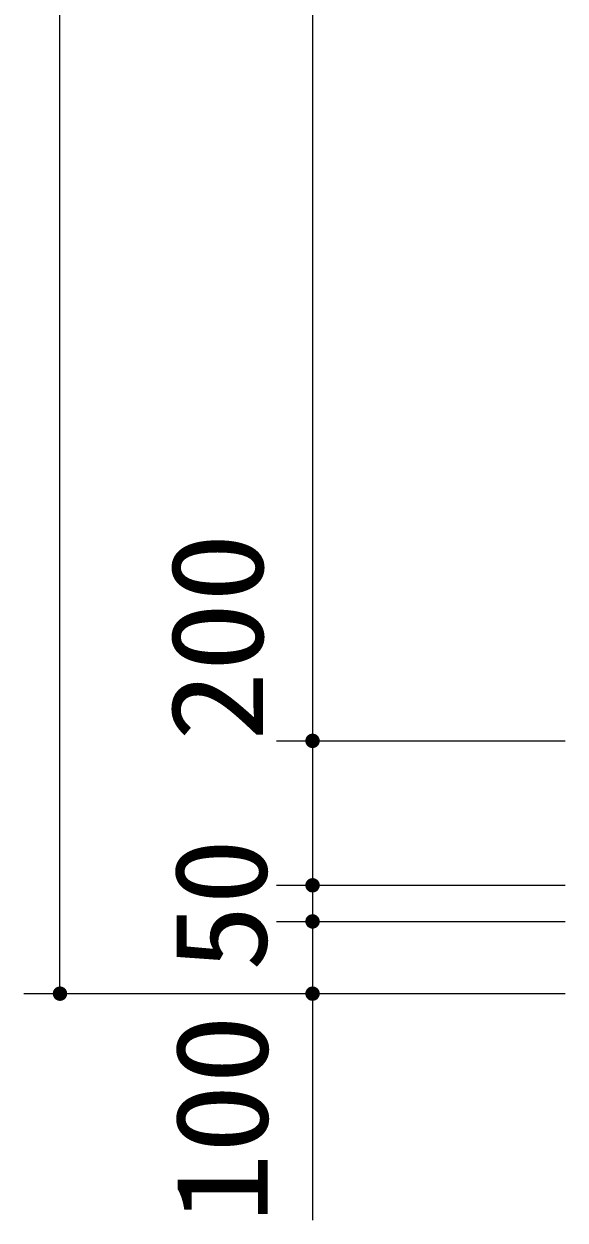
# Model space of a CAD drawing. Units: millimetres, scale not verified. Extents: x -14850 to 14850, y -10500 to 10500.
# Drawn here: x -11995 to -11245, y -6554 to -4898 of the extents above; entities that cross this region are included whole.
import ezdxf
from ezdxf.enums import TextEntityAlignment as Align

# ---------------------------------------------------------------- set-up
doc = ezdxf.new("R2010")
doc.units = ezdxf.units.MM
doc.header["$LTSCALE"] = 50
doc.layers.add('0-5_製作', color=5, linetype='Continuous', lineweight=25)
doc.styles.add('ＭＳ ゴシック', font='')
doc.styles.get('ＭＳ ゴシック').set_extended_font_data('MS Gothic')

msp = doc.modelspace()

# ---------------------------------------------------------------- linework, layer by layer
at = {"layer": '0-5_製作', "color": 2}
for p, q in [((-11944.64, -6240.48), (-11944.64, -3110.48)), ((-11594.64, -3360.48), (-11594.64, -5890.48)), ((-11644.64, -5890.48), (-11244.64, -5890.48)), ((-11594.64, -5890.48), (-11594.64, -6090.48)), ((-11644.64, -6090.48), (-11244.64, -6090.48)), ((-11594.64, -6090.48), (-11594.64, -6140.48)), ((-11644.64, -6140.48), (-11244.64, -6140.48)), ((-11594.64, -6140.48), (-11594.64, -6240.48)), ((-11994.64, -6240.48), (-11244.64, -6240.48)), ((-11594.64, -6240.48), (-11594.64, -6553.98))]:
    msp.add_line(p, q, dxfattribs=at)
at = {"layer": '0-5_製作'}
for points in [[(-11604.62, -5889.85), (-11594.64, -5890.48), (-11604.64, -5890.48)], [(-11604.64, -5890.48), (-11601.01, -5898.19), (-11604.56, -5891.73)], [(-11604.64, -5890.48), (-11600, -5898.92), (-11601.01, -5898.19)], [(-11594.64, -5890.48), (-11600, -5898.92), (-11604.64, -5890.48)], [(-11604.46, -5888.61), (-11594.64, -5890.48), (-11604.62, -5889.85)], [(-11604.56, -5891.73), (-11601.93, -5897.33), (-11604.32, -5892.97)], [(-11604.56, -5891.73), (-11601.01, -5898.19), (-11601.93, -5897.33)], [(-11604.15, -5887.39), (-11594.64, -5890.48), (-11604.46, -5888.61)], [(-11604.32, -5892.97), (-11602.73, -5896.36), (-11603.94, -5894.16)], [(-11604.32, -5892.97), (-11601.93, -5897.33), (-11602.73, -5896.36)], [(-11603.69, -5886.22), (-11594.64, -5890.48), (-11604.15, -5887.39)], [(-11603.94, -5894.16), (-11602.73, -5896.36), (-11603.4, -5895.3)], [(-11603.08, -5885.12), (-11594.64, -5890.48), (-11603.69, -5886.22)], [(-11602.34, -5884.11), (-11594.64, -5890.48), (-11603.08, -5885.12)], [(-11601.48, -5883.19), (-11594.64, -5890.48), (-11602.34, -5884.11)], [(-11600.52, -5882.39), (-11594.64, -5890.48), (-11601.48, -5883.19)], [(-11599.46, -5881.72), (-11594.64, -5890.48), (-11600.52, -5882.39)], [(-11594.64, -5890.48), (-11598.9, -5899.53), (-11600, -5898.92)], [(-11598.32, -5881.18), (-11594.64, -5890.48), (-11599.46, -5881.72)], [(-11594.64, -5890.48), (-11597.73, -5899.99), (-11598.9, -5899.53)], [(-11598.32, -5881.18), (-11594.64, -5880.48), (-11594.64, -5890.48)], [(-11597.12, -5880.79), (-11594.64, -5880.48), (-11598.32, -5881.18)], [(-11594.64, -5890.48), (-11596.51, -5900.3), (-11597.73, -5899.99)], [(-11595.89, -5880.56), (-11594.64, -5880.48), (-11597.12, -5880.79)], [(-11594.64, -5890.48), (-11595.27, -5900.46), (-11596.51, -5900.3)], [(-11594.64, -5890.48), (-11594.64, -5900.48), (-11595.27, -5900.46)], [(-11594.64, -5880.48), (-11584.64, -5890.48), (-11594.64, -5890.48)], [(-11594.01, -5880.5), (-11584.64, -5890.48), (-11594.64, -5880.48)], [(-11594.64, -5890.48), (-11593.38, -5900.4), (-11594.64, -5900.48)], [(-11594.64, -5890.48), (-11592.15, -5900.17), (-11593.38, -5900.4)], [(-11594.64, -5890.48), (-11590.96, -5899.78), (-11592.15, -5900.17)], [(-11594.64, -5890.48), (-11589.82, -5899.24), (-11590.96, -5899.78)], [(-11584.64, -5890.48), (-11589.82, -5899.24), (-11594.64, -5890.48)], [(-11592.76, -5880.66), (-11584.64, -5890.48), (-11594.01, -5880.5)], [(-11591.55, -5880.97), (-11584.64, -5890.48), (-11592.76, -5880.66)], [(-11590.38, -5881.43), (-11584.64, -5890.48), (-11591.55, -5880.97)], [(-11589.28, -5882.04), (-11584.64, -5890.48), (-11590.38, -5881.43)], [(-11584.64, -5890.48), (-11588.76, -5898.57), (-11589.82, -5899.24)], [(-11588.26, -5882.77), (-11584.64, -5890.48), (-11589.28, -5882.04)], [(-11584.64, -5890.48), (-11587.79, -5897.77), (-11588.76, -5898.57)], [(-11588.26, -5882.77), (-11584.72, -5889.23), (-11584.64, -5890.48)], [(-11587.35, -5883.63), (-11584.72, -5889.23), (-11588.26, -5882.77)], [(-11584.64, -5890.48), (-11586.93, -5896.85), (-11587.79, -5897.77)], [(-11587.35, -5883.63), (-11584.95, -5887.99), (-11584.72, -5889.23)], [(-11586.55, -5884.6), (-11584.95, -5887.99), (-11587.35, -5883.63)], [(-11584.64, -5890.48), (-11586.19, -5895.84), (-11586.93, -5896.85)], [(-11586.55, -5884.6), (-11585.34, -5886.8), (-11584.95, -5887.99)], [(-11585.87, -5885.66), (-11585.34, -5886.8), (-11586.55, -5884.6)], [(-11584.64, -5890.48), (-11585.59, -5894.74), (-11586.19, -5895.84)], [(-11584.64, -5890.48), (-11585.13, -5893.57), (-11585.59, -5894.74)], [(-11584.64, -5890.48), (-11584.81, -5892.35), (-11585.13, -5893.57)], [(-11584.64, -5890.48), (-11584.66, -5891.11), (-11584.81, -5892.35)], [(-11604.62, -6089.85), (-11594.64, -6090.48), (-11604.64, -6090.48)], [(-11604.64, -6090.48), (-11601.01, -6098.19), (-11604.56, -6091.73)], [(-11604.64, -6090.48), (-11600, -6098.92), (-11601.01, -6098.19)], [(-11594.64, -6090.48), (-11600, -6098.92), (-11604.64, -6090.48)], [(-11604.46, -6088.61), (-11594.64, -6090.48), (-11604.62, -6089.85)], [(-11604.56, -6091.73), (-11601.93, -6097.33), (-11604.32, -6092.97)], [(-11604.56, -6091.73), (-11601.01, -6098.19), (-11601.93, -6097.33)], [(-11604.15, -6087.39), (-11594.64, -6090.48), (-11604.46, -6088.61)], [(-11604.32, -6092.97), (-11602.73, -6096.36), (-11603.94, -6094.16)], [(-11604.32, -6092.97), (-11601.93, -6097.33), (-11602.73, -6096.36)], [(-11603.69, -6086.22), (-11594.64, -6090.48), (-11604.15, -6087.39)], [(-11603.94, -6094.16), (-11602.73, -6096.36), (-11603.4, -6095.3)], [(-11603.08, -6085.12), (-11594.64, -6090.48), (-11603.69, -6086.22)], [(-11602.34, -6084.11), (-11594.64, -6090.48), (-11603.08, -6085.12)], [(-11601.48, -6083.19), (-11594.64, -6090.48), (-11602.34, -6084.11)], [(-11600.52, -6082.39), (-11594.64, -6090.48), (-11601.48, -6083.19)], [(-11599.46, -6081.72), (-11594.64, -6090.48), (-11600.52, -6082.39)], [(-11594.64, -6090.48), (-11598.9, -6099.53), (-11600, -6098.92)], [(-11598.32, -6081.18), (-11594.64, -6090.48), (-11599.46, -6081.72)], [(-11594.64, -6090.48), (-11597.73, -6099.99), (-11598.9, -6099.53)], [(-11598.32, -6081.18), (-11594.64, -6080.48), (-11594.64, -6090.48)], [(-11597.12, -6080.79), (-11594.64, -6080.48), (-11598.32, -6081.18)], [(-11594.64, -6090.48), (-11596.51, -6100.3), (-11597.73, -6099.99)], [(-11595.89, -6080.56), (-11594.64, -6080.48), (-11597.12, -6080.79)], [(-11594.64, -6090.48), (-11595.27, -6100.46), (-11596.51, -6100.3)], [(-11594.64, -6090.48), (-11594.64, -6100.48), (-11595.27, -6100.46)], [(-11594.64, -6080.48), (-11584.64, -6090.48), (-11594.64, -6090.48)], [(-11594.01, -6080.5), (-11584.64, -6090.48), (-11594.64, -6080.48)], [(-11594.64, -6090.48), (-11593.38, -6100.4), (-11594.64, -6100.48)], [(-11594.64, -6090.48), (-11592.15, -6100.17), (-11593.38, -6100.4)], [(-11594.64, -6090.48), (-11590.96, -6099.78), (-11592.15, -6100.17)], [(-11594.64, -6090.48), (-11589.82, -6099.24), (-11590.96, -6099.78)], [(-11584.64, -6090.48), (-11589.82, -6099.24), (-11594.64, -6090.48)], [(-11592.76, -6080.66), (-11584.64, -6090.48), (-11594.01, -6080.5)], [(-11591.55, -6080.97), (-11584.64, -6090.48), (-11592.76, -6080.66)], [(-11590.38, -6081.43), (-11584.64, -6090.48), (-11591.55, -6080.97)], [(-11589.28, -6082.04), (-11584.64, -6090.48), (-11590.38, -6081.43)], [(-11584.64, -6090.48), (-11588.76, -6098.57), (-11589.82, -6099.24)], [(-11588.26, -6082.78), (-11584.64, -6090.48), (-11589.28, -6082.04)], [(-11584.64, -6090.48), (-11587.79, -6097.77), (-11588.76, -6098.57)], [(-11588.26, -6082.78), (-11584.72, -6089.23), (-11584.64, -6090.48)], [(-11587.35, -6083.63), (-11584.72, -6089.23), (-11588.26, -6082.78)], [(-11584.64, -6090.48), (-11586.93, -6096.85), (-11587.79, -6097.77)], [(-11587.35, -6083.63), (-11584.95, -6087.99), (-11584.72, -6089.23)], [(-11586.55, -6084.6), (-11584.95, -6087.99), (-11587.35, -6083.63)], [(-11584.64, -6090.48), (-11586.19, -6095.84), (-11586.93, -6096.85)], [(-11586.55, -6084.6), (-11585.34, -6086.8), (-11584.95, -6087.99)], [(-11585.87, -6085.66), (-11585.34, -6086.8), (-11586.55, -6084.6)], [(-11584.64, -6090.48), (-11585.59, -6094.74), (-11586.19, -6095.84)], [(-11584.64, -6090.48), (-11585.13, -6093.57), (-11585.59, -6094.74)], [(-11584.64, -6090.48), (-11584.81, -6092.35), (-11585.13, -6093.57)], [(-11584.64, -6090.48), (-11584.66, -6091.11), (-11584.81, -6092.35)], [(-11604.62, -6139.85), (-11594.64, -6140.48), (-11604.64, -6140.48)], [(-11604.64, -6140.48), (-11601.01, -6148.19), (-11604.56, -6141.73)], [(-11604.64, -6140.48), (-11600, -6148.92), (-11601.01, -6148.19)], [(-11594.64, -6140.48), (-11600, -6148.92), (-11604.64, -6140.48)], [(-11604.46, -6138.61), (-11594.64, -6140.48), (-11604.62, -6139.85)], [(-11604.56, -6141.73), (-11601.93, -6147.33), (-11604.32, -6142.97)], [(-11604.56, -6141.73), (-11601.01, -6148.19), (-11601.93, -6147.33)], [(-11604.15, -6137.39), (-11594.64, -6140.48), (-11604.46, -6138.61)], [(-11604.32, -6142.97), (-11602.73, -6146.36), (-11603.94, -6144.16)], [(-11604.32, -6142.97), (-11601.93, -6147.33), (-11602.73, -6146.36)], [(-11603.69, -6136.22), (-11594.64, -6140.48), (-11604.15, -6137.39)], [(-11603.94, -6144.16), (-11602.73, -6146.36), (-11603.4, -6145.3)], [(-11603.08, -6135.12), (-11594.64, -6140.48), (-11603.69, -6136.22)], [(-11602.34, -6134.11), (-11594.64, -6140.48), (-11603.08, -6135.12)], [(-11601.48, -6133.19), (-11594.64, -6140.48), (-11602.34, -6134.11)], [(-11600.52, -6132.39), (-11594.64, -6140.48), (-11601.48, -6133.19)], [(-11599.46, -6131.72), (-11594.64, -6140.48), (-11600.52, -6132.39)], [(-11594.64, -6140.48), (-11598.9, -6149.53), (-11600, -6148.92)], [(-11598.32, -6131.18), (-11594.64, -6140.48), (-11599.46, -6131.72)], [(-11594.64, -6140.48), (-11597.73, -6149.99), (-11598.9, -6149.53)], [(-11598.32, -6131.18), (-11594.64, -6130.48), (-11594.64, -6140.48)], [(-11597.12, -6130.79), (-11594.64, -6130.48), (-11598.32, -6131.18)], [(-11594.64, -6140.48), (-11596.51, -6150.3), (-11597.73, -6149.99)], [(-11595.89, -6130.56), (-11594.64, -6130.48), (-11597.12, -6130.79)], [(-11594.64, -6140.48), (-11595.27, -6150.46), (-11596.51, -6150.3)], [(-11594.64, -6140.48), (-11594.64, -6150.48), (-11595.27, -6150.46)], [(-11594.64, -6130.48), (-11584.64, -6140.48), (-11594.64, -6140.48)], [(-11594.01, -6130.5), (-11584.64, -6140.48), (-11594.64, -6130.48)], [(-11594.64, -6140.48), (-11593.38, -6150.4), (-11594.64, -6150.48)], [(-11594.64, -6140.48), (-11592.15, -6150.17), (-11593.38, -6150.4)], [(-11594.64, -6140.48), (-11590.96, -6149.78), (-11592.15, -6150.17)], [(-11594.64, -6140.48), (-11589.82, -6149.24), (-11590.96, -6149.78)], [(-11584.64, -6140.48), (-11589.82, -6149.24), (-11594.64, -6140.48)], [(-11592.76, -6130.66), (-11584.64, -6140.48), (-11594.01, -6130.5)], [(-11591.55, -6130.97), (-11584.64, -6140.48), (-11592.76, -6130.66)], [(-11590.38, -6131.43), (-11584.64, -6140.48), (-11591.55, -6130.97)], [(-11589.28, -6132.04), (-11584.64, -6140.48), (-11590.38, -6131.43)], [(-11584.64, -6140.48), (-11588.76, -6148.57), (-11589.82, -6149.24)], [(-11588.26, -6132.77), (-11584.64, -6140.48), (-11589.28, -6132.04)], [(-11584.64, -6140.48), (-11587.79, -6147.77), (-11588.76, -6148.57)], [(-11588.26, -6132.77), (-11584.72, -6139.23), (-11584.64, -6140.48)], [(-11587.35, -6133.63), (-11584.72, -6139.23), (-11588.26, -6132.77)], [(-11584.64, -6140.48), (-11586.93, -6146.85), (-11587.79, -6147.77)], [(-11587.35, -6133.63), (-11584.95, -6137.99), (-11584.72, -6139.23)], [(-11586.55, -6134.6), (-11584.95, -6137.99), (-11587.35, -6133.63)], [(-11584.64, -6140.48), (-11586.19, -6145.84), (-11586.93, -6146.85)], [(-11586.55, -6134.6), (-11585.34, -6136.8), (-11584.95, -6137.99)], [(-11585.87, -6135.66), (-11585.34, -6136.8), (-11586.55, -6134.6)], [(-11584.64, -6140.48), (-11585.59, -6144.74), (-11586.19, -6145.84)], [(-11584.64, -6140.48), (-11585.13, -6143.57), (-11585.59, -6144.74)], [(-11584.64, -6140.48), (-11584.81, -6142.35), (-11585.13, -6143.57)], [(-11584.64, -6140.48), (-11584.66, -6141.11), (-11584.81, -6142.35)], [(-11954.62, -6239.85), (-11944.64, -6240.48), (-11954.64, -6240.48)], [(-11954.64, -6240.48), (-11951.01, -6248.19), (-11954.56, -6241.73)], [(-11954.64, -6240.48), (-11950, -6248.92), (-11951.01, -6248.19)], [(-11944.64, -6240.48), (-11950, -6248.92), (-11954.64, -6240.48)], [(-11954.46, -6238.61), (-11944.64, -6240.48), (-11954.62, -6239.85)], [(-11954.56, -6241.73), (-11951.93, -6247.33), (-11954.32, -6242.97)], [(-11954.56, -6241.73), (-11951.01, -6248.19), (-11951.93, -6247.33)], [(-11954.15, -6237.39), (-11944.64, -6240.48), (-11954.46, -6238.61)], [(-11954.32, -6242.97), (-11952.73, -6246.36), (-11953.94, -6244.16)], [(-11954.32, -6242.97), (-11951.93, -6247.33), (-11952.73, -6246.36)], [(-11953.69, -6236.22), (-11944.64, -6240.48), (-11954.15, -6237.39)], [(-11953.08, -6235.12), (-11944.64, -6240.48), (-11953.69, -6236.22)], [(-11952.34, -6234.11), (-11944.64, -6240.48), (-11953.08, -6235.12)], [(-11951.48, -6233.19), (-11944.64, -6240.48), (-11952.34, -6234.11)], [(-11950.52, -6232.39), (-11944.64, -6240.48), (-11951.48, -6233.19)], [(-11949.46, -6231.72), (-11944.64, -6240.48), (-11950.52, -6232.39)], [(-11944.64, -6240.48), (-11948.9, -6249.53), (-11950, -6248.92)], [(-11948.32, -6231.18), (-11944.64, -6240.48), (-11949.46, -6231.72)], [(-11944.64, -6240.48), (-11947.73, -6249.99), (-11948.9, -6249.53)], [(-11948.32, -6231.18), (-11944.64, -6230.48), (-11944.64, -6240.48)], [(-11947.12, -6230.79), (-11944.64, -6230.48), (-11948.32, -6231.18)], [(-11944.64, -6240.48), (-11946.51, -6250.3), (-11947.73, -6249.99)], [(-11945.89, -6230.56), (-11944.64, -6230.48), (-11947.12, -6230.79)], [(-11944.64, -6240.48), (-11945.27, -6250.46), (-11946.51, -6250.3)], [(-11944.64, -6240.48), (-11944.64, -6250.48), (-11945.27, -6250.46)], [(-11944.64, -6230.48), (-11934.64, -6240.48), (-11944.64, -6240.48)], [(-11944.01, -6230.5), (-11934.64, -6240.48), (-11944.64, -6230.48)], [(-11944.64, -6240.48), (-11943.38, -6250.4), (-11944.64, -6250.48)], [(-11944.64, -6240.48), (-11942.15, -6250.17), (-11943.38, -6250.4)], [(-11944.64, -6240.48), (-11940.96, -6249.78), (-11942.15, -6250.17)], [(-11944.64, -6240.48), (-11939.82, -6249.24), (-11940.96, -6249.78)], [(-11934.64, -6240.48), (-11939.82, -6249.24), (-11944.64, -6240.48)], [(-11942.76, -6230.66), (-11934.64, -6240.48), (-11944.01, -6230.5)], [(-11941.55, -6230.97), (-11934.64, -6240.48), (-11942.76, -6230.66)], [(-11940.38, -6231.43), (-11934.64, -6240.48), (-11941.55, -6230.97)], [(-11939.28, -6232.04), (-11934.64, -6240.48), (-11940.38, -6231.43)], [(-11934.64, -6240.48), (-11938.76, -6248.57), (-11939.82, -6249.24)], [(-11938.26, -6232.77), (-11934.64, -6240.48), (-11939.28, -6232.04)], [(-11934.64, -6240.48), (-11937.79, -6247.77), (-11938.76, -6248.57)], [(-11938.26, -6232.77), (-11934.72, -6239.23), (-11934.64, -6240.48)], [(-11937.35, -6233.63), (-11934.72, -6239.23), (-11938.26, -6232.77)], [(-11934.64, -6240.48), (-11936.93, -6246.85), (-11937.79, -6247.77)], [(-11937.35, -6233.63), (-11934.95, -6237.99), (-11934.72, -6239.23)], [(-11936.55, -6234.6), (-11934.95, -6237.99), (-11937.35, -6233.63)], [(-11934.64, -6240.48), (-11936.19, -6245.84), (-11936.93, -6246.85)], [(-11936.55, -6234.6), (-11935.34, -6236.8), (-11934.95, -6237.99)], [(-11935.87, -6235.66), (-11935.34, -6236.8), (-11936.55, -6234.6)], [(-11934.64, -6240.48), (-11935.59, -6244.74), (-11936.19, -6245.84)], [(-11934.64, -6240.48), (-11935.13, -6243.57), (-11935.59, -6244.74)], [(-11934.64, -6240.48), (-11934.81, -6242.35), (-11935.13, -6243.57)], [(-11934.64, -6240.48), (-11934.66, -6241.11), (-11934.81, -6242.35)], [(-11604.62, -6239.85), (-11594.64, -6240.48), (-11604.64, -6240.48)], [(-11604.64, -6240.48), (-11601.01, -6248.19), (-11604.56, -6241.73)], [(-11604.64, -6240.48), (-11600, -6248.92), (-11601.01, -6248.19)], [(-11594.64, -6240.48), (-11600, -6248.92), (-11604.64, -6240.48)], [(-11604.46, -6238.61), (-11594.64, -6240.48), (-11604.62, -6239.85)], [(-11604.56, -6241.73), (-11601.93, -6247.33), (-11604.32, -6242.97)], [(-11604.56, -6241.73), (-11601.01, -6248.19), (-11601.93, -6247.33)], [(-11604.15, -6237.39), (-11594.64, -6240.48), (-11604.46, -6238.61)], [(-11604.32, -6242.97), (-11602.73, -6246.36), (-11603.94, -6244.16)], [(-11604.32, -6242.97), (-11601.93, -6247.33), (-11602.73, -6246.36)], [(-11603.69, -6236.22), (-11594.64, -6240.48), (-11604.15, -6237.39)], [(-11603.08, -6235.12), (-11594.64, -6240.48), (-11603.69, -6236.22)], [(-11602.34, -6234.11), (-11594.64, -6240.48), (-11603.08, -6235.12)], [(-11601.48, -6233.19), (-11594.64, -6240.48), (-11602.34, -6234.11)], [(-11600.52, -6232.39), (-11594.64, -6240.48), (-11601.48, -6233.19)], [(-11599.46, -6231.72), (-11594.64, -6240.48), (-11600.52, -6232.39)], [(-11594.64, -6240.48), (-11598.9, -6249.53), (-11600, -6248.92)], [(-11598.32, -6231.18), (-11594.64, -6240.48), (-11599.46, -6231.72)], [(-11594.64, -6240.48), (-11597.73, -6249.99), (-11598.9, -6249.53)], [(-11598.32, -6231.18), (-11594.64, -6230.48), (-11594.64, -6240.48)], [(-11597.12, -6230.79), (-11594.64, -6230.48), (-11598.32, -6231.18)], [(-11594.64, -6240.48), (-11596.51, -6250.3), (-11597.73, -6249.99)], [(-11595.89, -6230.56), (-11594.64, -6230.48), (-11597.12, -6230.79)], [(-11594.64, -6240.48), (-11595.27, -6250.46), (-11596.51, -6250.3)], [(-11594.64, -6240.48), (-11594.64, -6250.48), (-11595.27, -6250.46)], [(-11594.64, -6230.48), (-11584.64, -6240.48), (-11594.64, -6240.48)], [(-11594.01, -6230.5), (-11584.64, -6240.48), (-11594.64, -6230.48)], [(-11594.64, -6240.48), (-11593.38, -6250.4), (-11594.64, -6250.48)], [(-11594.64, -6240.48), (-11592.15, -6250.17), (-11593.38, -6250.4)], [(-11594.64, -6240.48), (-11590.96, -6249.78), (-11592.15, -6250.17)], [(-11594.64, -6240.48), (-11589.82, -6249.24), (-11590.96, -6249.78)], [(-11584.64, -6240.48), (-11589.82, -6249.24), (-11594.64, -6240.48)], [(-11592.76, -6230.66), (-11584.64, -6240.48), (-11594.01, -6230.5)], [(-11591.55, -6230.97), (-11584.64, -6240.48), (-11592.76, -6230.66)], [(-11590.38, -6231.43), (-11584.64, -6240.48), (-11591.55, -6230.97)], [(-11589.28, -6232.04), (-11584.64, -6240.48), (-11590.38, -6231.43)], [(-11584.64, -6240.48), (-11588.76, -6248.57), (-11589.82, -6249.24)], [(-11588.26, -6232.77), (-11584.64, -6240.48), (-11589.28, -6232.04)], [(-11584.64, -6240.48), (-11587.79, -6247.77), (-11588.76, -6248.57)], [(-11588.26, -6232.77), (-11584.72, -6239.23), (-11584.64, -6240.48)], [(-11587.35, -6233.63), (-11584.72, -6239.23), (-11588.26, -6232.77)], [(-11584.64, -6240.48), (-11586.93, -6246.85), (-11587.79, -6247.77)], [(-11587.35, -6233.63), (-11584.95, -6237.99), (-11584.72, -6239.23)], [(-11586.55, -6234.6), (-11584.95, -6237.99), (-11587.35, -6233.63)], [(-11584.64, -6240.48), (-11586.19, -6245.84), (-11586.93, -6246.85)], [(-11586.55, -6234.6), (-11585.34, -6236.8), (-11584.95, -6237.99)], [(-11585.87, -6235.66), (-11585.34, -6236.8), (-11586.55, -6234.6)], [(-11584.64, -6240.48), (-11585.59, -6244.74), (-11586.19, -6245.84)], [(-11584.64, -6240.48), (-11585.13, -6243.57), (-11585.59, -6244.74)], [(-11584.64, -6240.48), (-11584.81, -6242.35), (-11585.13, -6243.57)], [(-11584.64, -6240.48), (-11584.66, -6241.11), (-11584.81, -6242.35)], [(-11953.94, -6244.16), (-11952.73, -6246.36), (-11953.4, -6245.3)], [(-11603.94, -6244.16), (-11602.73, -6246.36), (-11603.4, -6245.3)]]:
    msp.add_solid(points, dxfattribs=at)

# ---------------------------------------------------------------- texts
at = {"layer": '0-5_製作', "color": 4, "style": 'ＭＳ ゴシック'}
for s, width, p in [('200', 1.1, (-11624.7, -5890.82)), ('50', 1.05, (-11619.64, -6209.23)), ('100', 1.1, (-11618.25, -6557.87))]:
    msp.add_text(s, height=128.4, rotation=90, dxfattribs=dict(at, width=width)).set_placement(p, align=Align.BOTTOM_LEFT)

doc.saveas('drawing.dxf')
